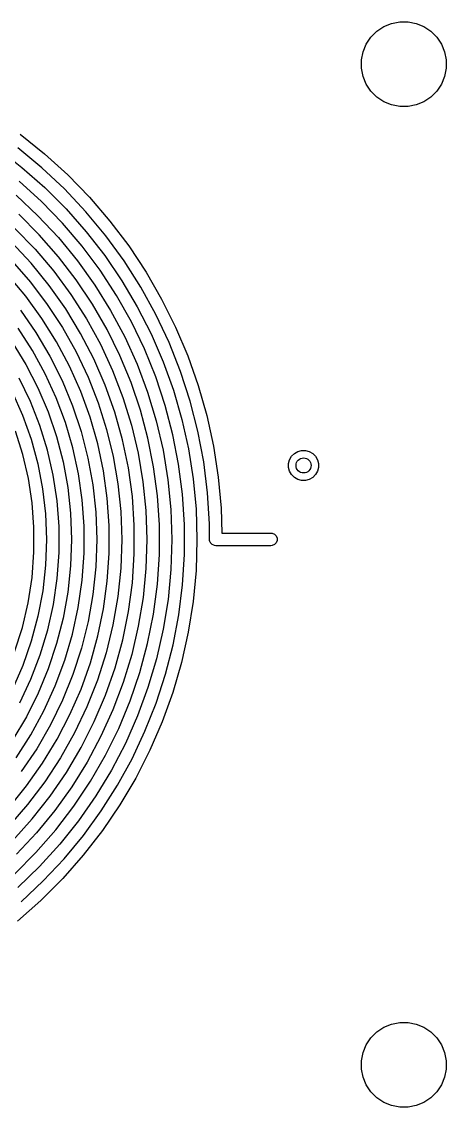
# Model space of a CAD drawing. Extents: x 25 to 275, y -107 to -24.
# Drawn here: x 116.38 to 124.85, y -76.32 to -54.68 of the extents above; entities that cross this region are included whole.
import ezdxf

# ---------------------------------------------------------------- set-up
doc = ezdxf.new("R2010")
doc.units = 0
doc.layers.add('BLACK', color=7, linetype='CONTINUOUS')

msp = doc.modelspace()

# ---------------------------------------------------------------- linework, layer by layer
at = {"layer": 'BLACK', "linetype": 'CONTINUOUS'}
for p, q in [((123.599313, -54.775367), (123.753258, -54.711601)), ((123.753258, -54.711601), (123.916685, -54.679093)), ((123.916685, -54.679093), (124.083315, -54.679093)), ((124.083315, -54.679093), (124.246742, -54.711601)), ((124.246742, -54.711601), (124.400687, -54.775367)), ((123.342941, -54.985766), (123.460766, -54.867941)), ((123.460766, -54.867941), (123.599313, -54.775367)), ((124.400687, -54.775367), (124.539234, -54.867941)), ((124.539234, -54.867941), (124.657059, -54.985766)), ((123.186601, -55.278258), (123.250367, -55.124313)), ((123.250367, -55.124313), (123.342941, -54.985766)), ((124.657059, -54.985766), (124.749633, -55.124313)), ((124.749633, -55.124313), (124.813399, -55.278258)), ((123.154093, -55.441685), (123.186601, -55.278258)), ((124.813399, -55.278258), (124.845907, -55.441685)), ((123.154093, -55.608315), (123.154093, -55.441685)), ((123.186601, -55.771742), (123.154093, -55.608315)), ((124.845907, -55.608315), (124.813399, -55.771742)), ((124.845907, -55.441685), (124.845907, -55.608315)), ((123.250367, -55.925687), (123.186601, -55.771742)), ((124.813399, -55.771742), (124.749633, -55.925687)), ((123.342941, -56.064234), (123.250367, -55.925687)), ((124.749633, -55.925687), (124.657059, -56.064234)), ((123.460766, -56.182059), (123.342941, -56.064234)), ((123.599313, -56.274633), (123.460766, -56.182059)), ((124.539234, -56.182059), (124.400687, -56.274633)), ((124.657059, -56.064234), (124.539234, -56.182059)), ((123.753258, -56.338399), (123.599313, -56.274633)), ((123.916685, -56.370907), (123.753258, -56.338399)), ((124.083315, -56.370907), (123.916685, -56.370907)), ((124.246742, -56.338399), (124.083315, -56.370907)), ((124.400687, -56.274633), (124.246742, -56.338399)), ((116.351676, -56.920076), (116.83751, -57.311025)), ((115.907433, -57.213211), (116.385206, -57.58381)), ((116.783679, -57.588996), (116.305445, -57.193367)), ((116.83751, -57.311025), (117.298356, -57.731142)), ((116.385206, -57.58381), (116.838766, -57.983677)), ((117.236127, -58.013873), (116.783679, -57.588996)), ((117.298356, -57.731142), (117.732465, -58.178832)), ((116.775376, -58.262013), (116.330265, -57.857775)), ((116.838766, -57.983677), (117.266323, -58.411234)), ((116.266531, -58.139462), (116.702349, -58.547651)), ((117.661004, -58.466321), (117.236127, -58.013873)), ((117.732465, -58.178832), (118.138191, -58.652396)), ((117.193674, -58.693939), (116.775376, -58.262013)), ((117.266323, -58.411234), (117.66619, -58.864794)), ((116.731013, -58.929869), (116.320131, -58.518987)), ((116.702349, -58.547651), (117.110538, -58.983469)), ((118.056633, -58.944555), (117.661004, -58.466321)), ((116.246035, -58.800146), (116.646749, -59.214482)), ((117.583438, -59.151779), (117.193674, -58.693939)), ((117.66619, -58.864794), (118.036789, -59.342567)), ((118.138191, -58.652396), (118.513994, -59.15004)), ((116.566028, -59.492709), (116.175474, -59.074526)), ((117.114143, -59.366744), (116.731013, -58.929869)), ((117.110538, -58.983469), (117.489349, -59.445052)), ((118.421453, -59.446686), (118.056633, -58.944555)), ((116.646749, -59.214482), (117.018895, -59.654657)), ((117.943067, -59.633649), (117.583438, -59.151779)), ((118.513994, -59.15004), (118.858448, -59.669874)), ((116.188042, -59.454256), (116.552654, -59.87241)), ((116.927135, -59.936569), (116.566028, -59.492709)), ((117.467879, -59.827741), (117.114143, -59.366744)), ((117.489349, -59.445052), (117.83716, -59.930422)), ((118.036789, -59.342567), (118.376656, -59.842667)), ((118.754024, -59.970734), (118.421453, -59.446686)), ((116.459367, -60.148711), (116.105833, -59.727385)), ((117.018895, -59.654657), (117.360808, -60.118706)), ((118.271084, -60.137572), (117.943067, -59.633649)), ((118.858448, -59.669874), (119.170248, -60.209928)), ((116.552654, -59.87241), (116.88788, -60.314472)), ((117.25711, -60.404036), (116.927135, -59.936569)), ((117.790706, -60.310887), (117.467879, -59.827741)), ((117.83716, -59.930422), (118.152482, -60.4375)), ((118.376656, -59.842667), (118.684452, -60.363121)), ((116.78265, -60.593672), (116.459367, -60.148711)), ((117.360808, -60.118706), (117.670964, -60.604556)), ((118.566141, -60.661475), (118.271084, -60.137572)), ((119.053033, -60.514631), (118.754024, -59.970734)), ((116.88788, -60.314472), (117.192158, -60.77838)), ((118.081244, -60.814113), (117.790706, -60.310887)), ((118.684452, -60.363121), (118.95896, -60.901874)), ((119.170248, -60.209928), (119.448211, -60.768152)), ((116.354127, -60.430508), (116.664558, -60.877614)), ((117.074107, -61.0601), (116.78265, -60.593672)), ((117.554414, -60.892933), (117.25711, -60.404036)), ((118.152482, -60.4375), (118.433964, -60.964116)), ((119.317301, -61.076228), (119.053033, -60.514631)), ((116.596649, -61.234359), (116.311841, -60.791189)), ((117.192158, -60.77838), (117.464067, -61.261972)), ((117.670964, -60.604556), (117.947975, -61.110038)), ((118.827025, -61.203206), (118.566141, -60.661475)), ((119.448211, -60.768152), (119.691281, -61.342428)), ((116.664558, -60.877614), (116.942302, -61.345726)), ((117.817662, -61.400978), (117.554414, -60.892933)), ((118.338247, -61.335263), (118.081244, -60.814113)), ((118.433964, -60.964116), (118.680401, -61.508014)), ((118.95896, -60.901874), (119.199099, -61.456801)), ((116.192234, -61.068655), (116.463352, -61.512898)), ((116.849116, -61.696718), (116.596649, -61.234359)), ((117.332317, -61.545723), (117.074107, -61.0601)), ((117.947975, -61.110038), (118.190605, -61.632893)), ((119.052664, -61.760538), (118.827025, -61.203206)), ((119.545784, -61.653312), (119.317301, -61.076228)), ((116.942302, -61.345726), (117.185944, -61.832461)), ((117.464067, -61.261972), (117.702342, -61.762991)), ((118.045626, -61.925804), (117.817662, -61.400978)), ((118.560614, -61.872106), (118.338247, -61.335263)), ((119.199099, -61.456801), (119.403919, -62.025711)), ((119.691281, -61.342428), (119.898538, -61.930579)), ((116.463352, -61.512898), (116.701319, -61.975746)), ((117.556023, -62.048175), (117.332317, -61.545723)), ((118.190605, -61.632893), (118.397771, -62.170786)), ((118.680401, -61.508014), (118.890737, -62.066865)), ((119.737582, -62.243603), (119.545784, -61.653312)), ((116.555775, -62.248818), (116.332547, -61.78528)), ((117.067956, -62.17591), (116.849116, -61.696718)), ((117.185944, -61.832461), (117.394242, -62.335336)), ((117.702342, -61.762991), (117.90587, -62.279103)), ((118.747395, -62.422343), (118.560614, -61.872106)), ((119.242131, -62.331183), (119.052664, -61.760538)), ((116.187097, -62.060356), (116.394704, -62.523462)), ((116.701319, -61.975746), (116.904865, -62.45473)), ((117.744135, -62.565008), (117.556023, -62.048175)), ((118.237244, -62.464963), (118.045626, -61.925804)), ((118.890737, -62.066865), (119.064073, -62.638276)), ((119.403919, -62.025711), (119.572613, -62.60636)), ((119.898538, -61.930579), (120.069194, -62.530374)), ((116.743739, -62.727742), (116.555775, -62.248818)), ((117.252053, -62.669493), (117.067956, -62.17591)), ((117.90587, -62.279103), (118.073703, -62.807901)), ((118.397771, -62.170786), (118.568547, -62.721315)), ((119.891936, -62.844772), (119.737582, -62.243603)), ((116.394704, -62.523462), (116.566251, -63.001101)), ((116.904865, -62.45473), (117.072904, -62.947294)), ((117.394242, -62.335336), (117.566134, -62.851789)), ((118.39162, -63.015941), (118.237244, -62.464963)), ((118.897788, -62.983619), (118.747395, -62.422343)), ((119.394647, -62.912794), (119.242131, -62.331183)), ((120.069194, -62.530374), (120.202603, -63.139536)), ((116.895387, -63.219374), (116.743739, -62.727742)), ((117.400469, -63.174952), (117.252053, -62.669493)), ((117.895736, -63.093704), (117.744135, -62.565008)), ((118.568547, -62.721315), (118.70217, -63.282021)), ((119.064073, -62.638276), (119.199666, -63.219801)), ((119.572613, -62.60636), (119.704515, -63.196455)), ((116.401631, -63.309502), (116.254174, -62.84356)), ((117.072904, -62.947294), (117.204541, -63.45081)), ((117.566134, -62.851789), (117.700745, -63.37919)), ((118.073703, -62.807901), (118.205058, -63.34692)), ((119.509586, -63.502982), (119.394647, -62.912794)), ((120.008237, -63.454447), (119.891936, -62.844772)), ((116.566251, -63.001101), (116.700732, -63.490471)), ((117.512447, -63.68971), (117.400469, -63.174952)), ((118.010088, -63.631687), (117.895736, -63.093704)), ((118.508037, -63.576171), (118.39162, -63.015941)), ((119.01115, -63.553528), (118.897788, -62.983619)), ((120.202603, -63.139536), (120.298258, -63.755756)), ((116.512987, -63.785365), (116.401631, -63.309502)), ((117.009872, -63.720963), (116.895387, -63.219374)), ((117.700745, -63.37919), (117.797388, -63.914849)), ((118.205058, -63.34692), (118.299323, -63.893646)), ((118.70217, -63.282021), (118.798043, -63.8504)), ((119.199666, -63.219801), (119.296934, -63.808948)), ((119.704515, -63.196455), (119.799104, -63.793668)), ((121.702567, -63.485842), (121.722836, -63.410195)), ((121.722836, -63.410195), (121.761994, -63.342372)), ((121.761994, -63.342372), (121.817372, -63.286994)), ((121.817372, -63.286994), (121.885195, -63.247836)), ((121.885195, -63.247836), (121.960842, -63.227567)), ((121.960842, -63.227567), (122.039158, -63.227567)), ((122.039158, -63.227567), (122.114805, -63.247836)), ((122.114805, -63.247836), (122.182628, -63.286994)), ((122.182628, -63.286994), (122.238006, -63.342372)), ((122.238006, -63.342372), (122.277164, -63.410195)), ((122.277164, -63.410195), (122.297433, -63.485842)), ((116.700732, -63.490471), (116.797358, -63.988698)), ((117.204541, -63.45081), (117.299071, -63.962592)), ((118.585952, -64.143038), (118.508037, -63.576171)), ((119.086996, -64.129632), (119.01115, -63.553528)), ((119.586476, -64.099321), (119.509586, -63.502982)), ((120.086028, -64.070222), (120.008237, -63.454447)), ((121.702567, -63.564158), (121.702567, -63.485842)), ((121.722836, -63.639805), (121.702567, -63.564158)), ((122.297433, -63.564158), (122.277164, -63.639805)), ((122.297433, -63.485842), (122.297433, -63.564158)), ((116.587589, -64.268356), (116.512987, -63.785365)), ((117.086552, -64.229706), (117.009872, -63.720963)), ((117.587419, -64.211146), (117.512447, -63.68971)), ((118.086634, -64.176337), (118.010088, -63.631687)), ((119.296934, -63.808948), (119.355463, -64.403196)), ((119.799104, -63.793668), (119.856007, -64.395641)), ((120.298258, -63.755756), (120.355796, -64.376696)), ((121.761994, -63.707628), (121.722836, -63.639805)), ((121.817372, -63.763006), (121.761994, -63.707628)), ((121.885195, -63.802164), (121.817372, -63.763006)), ((121.960842, -63.822433), (121.885195, -63.802164)), ((122.039158, -63.822433), (121.960842, -63.822433)), ((122.114805, -63.802164), (122.039158, -63.822433)), ((122.182628, -63.763006), (122.114805, -63.802164)), ((122.238006, -63.707628), (122.182628, -63.763006)), ((122.277164, -63.639805), (122.238006, -63.707628)), ((116.797358, -63.988698), (116.855561, -64.492861)), ((117.299071, -63.962592), (117.355993, -64.479908)), ((117.797388, -63.914849), (117.855572, -64.456039)), ((118.299323, -63.893646), (118.356059, -64.44553)), ((118.798043, -63.8504), (118.855739, -64.423914)), ((116.625, -64.755641), (116.587589, -64.268356)), ((117.125, -64.742756), (117.086552, -64.229706)), ((117.625, -64.736601), (117.587419, -64.211146)), ((118.125, -64.724999), (118.086634, -64.176337)), ((118.625, -64.713901), (118.585952, -64.143038)), ((119.125, -64.709463), (119.086996, -64.129632)), ((119.625, -64.699362), (119.586476, -64.099321)), ((120.125, -64.689666), (120.086028, -64.070222)), ((117.355993, -64.479908), (117.375, -65)), ((117.855572, -64.456039), (117.875, -65)), ((118.356059, -64.44553), (118.375, -65)), ((118.855739, -64.423914), (118.875, -65)), ((119.355463, -64.403196), (119.375, -65)), ((119.856007, -64.395641), (119.875, -65)), ((120.355796, -64.376696), (120.371149, -64.875)), ((116.855561, -64.492861), (116.875, -65)), ((119.625, -65), (119.625, -64.699362)), ((120.125, -65), (120.125, -64.689666)), ((116.625, -65), (116.625, -64.755641)), ((117.125, -65), (117.125, -64.742756)), ((117.625, -65), (117.625, -64.736601)), ((118.125, -65), (118.125, -64.724999)), ((118.625, -65), (118.625, -64.713901)), ((119.125, -65), (119.125, -64.709463)), ((120.371149, -64.875), (121.35, -64.875)), ((121.35, -64.875), (121.374386, -64.877402)), ((121.374386, -64.877402), (121.419446, -64.896066)), ((121.419446, -64.896066), (121.453934, -64.930554)), ((116.625, -65.253942), (116.625, -65)), ((116.875, -65), (116.855776, -65.513769)), ((117.125, -65.260393), (117.125, -65)), ((117.375, -65), (117.356209, -65.526126)), ((117.625, -65.272328), (117.625, -65)), ((117.875, -65), (117.855817, -65.549332)), ((118.125, -65.277558), (118.125, -65)), ((118.375, -65), (118.355476, -65.57153)), ((118.625, -65.288365), (118.625, -65)), ((118.875, -65), (118.855998, -65.580453)), ((119.125, -65.298722), (119.125, -65)), ((119.375, -65), (119.355738, -65.600658)), ((119.625, -65.302478), (119.625, -65)), ((119.875, -65), (119.855514, -65.620056)), ((120.127402, -65.010523), (120.125, -65)), ((120.127402, -65.024386), (120.127402, -65.010523)), ((120.134449, -65.041401), (120.127402, -65.024386)), ((120.137379, -65.054235), (120.134449, -65.041401)), ((120.142344, -65.060461), (120.137379, -65.054235)), ((120.146066, -65.069446), (120.142344, -65.060461)), ((120.163066, -65.086446), (120.146066, -65.069446)), ((120.172064, -65.097729), (120.163066, -65.086446)), ((120.176471, -65.099851), (120.172064, -65.097729)), ((120.180554, -65.103934), (120.176471, -65.099851)), ((120.211968, -65.116945), (120.180554, -65.103934)), ((120.222185, -65.121866), (120.211968, -65.116945)), ((120.223847, -65.121866), (120.222185, -65.121866)), ((120.225614, -65.122598), (120.223847, -65.121866)), ((120.25, -65.125), (120.225614, -65.122598)), ((121.35, -65.125), (120.25, -65.125)), ((121.374386, -65.122598), (121.35, -65.125)), ((121.419446, -65.103934), (121.374386, -65.122598)), ((121.453934, -65.069446), (121.419446, -65.103934)), ((121.453934, -64.930554), (121.472598, -64.975614)), ((121.472598, -65.024386), (121.453934, -65.069446)), ((121.472598, -64.975614), (121.472598, -65.024386)), ((116.586122, -65.760336), (116.625, -65.253942)), ((117.086985, -65.77979), (117.125, -65.260393)), ((117.586145, -65.815595), (117.625, -65.272328)), ((118.087117, -65.831381), (118.125, -65.277558)), ((118.586478, -65.863808), (118.625, -65.288365)), ((119.085925, -65.894886), (119.125, -65.298722)), ((119.587015, -65.90624), (119.625, -65.302478)), ((116.855776, -65.513769), (116.798212, -66.024666)), ((117.356209, -65.526126), (117.299933, -66.049572)), ((117.855817, -65.549332), (117.798361, -66.095988)), ((118.355476, -65.57153), (118.296995, -66.140396)), ((116.508594, -66.262267), (116.586122, -65.760336)), ((117.011158, -66.295027), (117.086985, -65.77979)), ((118.855998, -65.580453), (118.799073, -66.15842)), ((119.355738, -65.600658), (119.298031, -66.198848)), ((119.855514, -65.620056), (119.797133, -66.237666)), ((117.508633, -66.354706), (117.586145, -65.815595)), ((118.011529, -66.381327), (118.087117, -65.831381)), ((118.509608, -66.435392), (118.586478, -65.863808)), ((119.007943, -66.487217), (119.085925, -65.894886)), ((119.511194, -66.506425), (119.587015, -65.90624)), ((116.798212, -66.024666), (116.702629, -66.529831)), ((117.299933, -66.049572), (117.206458, -66.567669)), ((117.798361, -66.095988), (117.702912, -66.637305)), ((118.296995, -66.140396), (118.199829, -66.703944)), ((118.799073, -66.15842), (118.704469, -66.731427)), ((119.298031, -66.198848), (119.202117, -66.792112)), ((116.392871, -66.756792), (116.508594, -66.262267)), ((116.897924, -66.803354), (117.011158, -66.295027)), ((117.392858, -66.886914), (117.508633, -66.354706)), ((117.898587, -66.924833), (118.011529, -66.381327)), ((118.394731, -67.000566), (118.509608, -66.435392)), ((119.797133, -66.237666), (119.700087, -66.85039)), ((116.702629, -66.529831), (116.569563, -67.026442)), ((117.206458, -66.567669), (117.076261, -67.077778)), ((117.702912, -66.637305), (117.569936, -67.170644)), ((118.891388, -67.073181), (119.007943, -66.487217)), ((119.397836, -67.100665), (119.511194, -66.506425)), ((116.239631, -67.241006), (116.392871, -66.756792)), ((116.747886, -67.302059), (116.897924, -66.803354)), ((118.199829, -66.703944), (118.064432, -67.259548)), ((118.704469, -66.731427), (118.572592, -67.297019)), ((119.202117, -66.792112), (119.068389, -67.378012)), ((119.700087, -66.85039), (119.564759, -67.455813)), ((116.569563, -67.026442), (116.399757, -67.51172)), ((117.076261, -67.077778), (116.910004, -67.577298)), ((117.239411, -67.409507), (117.392858, -66.886914)), ((117.748818, -67.459364), (117.898587, -66.924833)), ((118.242362, -67.556805), (118.394731, -67.000566)), ((118.736758, -67.650267), (118.891388, -67.073181)), ((116.561845, -67.788482), (116.747886, -67.302059)), ((117.569936, -67.170644), (117.400079, -67.693409)), ((118.064432, -67.259548), (117.891435, -67.804617)), ((118.572592, -67.297019), (118.404005, -67.852775)), ((119.24739, -67.686615), (119.397836, -67.100665)), ((116.399757, -67.51172), (116.194161, -67.982951)), ((117.049073, -67.919822), (117.239411, -67.409507)), ((117.562921, -67.982429), (117.748818, -67.459364)), ((119.068389, -67.378012), (118.897398, -67.95414)), ((119.564759, -67.455813), (119.391683, -68.051543)), ((116.910004, -67.577298), (116.708536, -68.063686)), ((117.400079, -67.693409), (117.19417, -68.203051)), ((118.05318, -68.101624), (118.242362, -67.556805)), ((118.544716, -68.216003), (118.736758, -67.650267)), ((119.060448, -68.261962), (119.24739, -67.686615)), ((116.340793, -68.260027), (116.561845, -67.788482)), ((116.822815, -68.415258), (117.049073, -67.919822)), ((117.891435, -67.804617), (117.681645, -68.336609)), ((118.404005, -67.852775), (118.199431, -68.396315)), ((118.897398, -67.95414), (118.689845, -68.518128)), ((116.708536, -68.063686), (116.472883, -68.534461)), ((117.341762, -68.491588), (117.562921, -67.982429)), ((117.82803, -68.632591), (118.05318, -68.101624)), ((119.391683, -68.051543), (119.181543, -68.63523)), ((117.19417, -68.203051), (116.953212, -68.697089)), ((117.681645, -68.336609), (117.436039, -68.853045)), ((118.316085, -68.767969), (118.544716, -68.216003)), ((118.837749, -68.824436), (119.060448, -68.261962)), ((116.472883, -68.534461), (116.204245, -68.987226)), ((116.56179, -68.89329), (116.822815, -68.415258)), ((117.086372, -68.984468), (117.341762, -68.491588)), ((118.199431, -68.396315), (117.959746, -68.925312)), ((118.689845, -68.518128), (118.446583, -69.06766)), ((116.953212, -68.697089), (116.678379, -69.173114)), ((117.567919, -69.147334), (117.82803, -68.632591)), ((118.051842, -69.303799), (118.316085, -68.767969)), ((119.181543, -68.63523), (118.935167, -69.204571)), ((116.267327, -69.351483), (116.56179, -68.89329)), ((116.797942, -69.458771), (117.086372, -68.984468)), ((117.436039, -68.853045), (117.155763, -69.351516)), ((117.959746, -68.925312), (117.685975, -69.4375)), ((118.580172, -69.371816), (118.837749, -68.824436)), ((116.678379, -69.173114), (116.371009, -69.628809)), ((117.274008, -69.643553), (117.567919, -69.147334)), ((118.446583, -69.06766), (118.168613, -69.600477)), ((118.935167, -69.204571), (118.653528, -69.757318)), ((116.477818, -69.912284), (116.797942, -69.458771)), ((117.155763, -69.351516), (116.842123, -69.829698)), ((117.685975, -69.4375), (117.379293, -69.930686)), ((117.753121, -69.8212), (118.051842, -69.303799)), ((118.288732, -69.901943), (118.580172, -69.371816)), ((116.947609, -70.119034), (117.274008, -69.643553)), ((118.168613, -69.600477), (117.857076, -70.11439)), ((116.842123, -69.829698), (116.496582, -70.285362)), ((117.421199, -70.317956), (117.753121, -69.8212)), ((117.964581, -70.412724), (118.288732, -69.901943)), ((118.653528, -69.757318), (118.337738, -70.29129)), ((116.12749, -70.342894), (116.477818, -69.912284)), ((116.59018, -70.571652), (116.947609, -70.119034)), ((117.379293, -69.930686), (117.041011, -70.402758)), ((117.857076, -70.11439), (117.513253, -70.607286)), ((116.496582, -70.285362), (116.120751, -70.716383)), ((117.057499, -70.79194), (117.421199, -70.317956)), ((118.337738, -70.29129), (117.989043, -70.804379)), ((117.041011, -70.402758), (116.672578, -70.851694)), ((117.608997, -70.902143), (117.964581, -70.412724)), ((116.203318, -70.999385), (116.59018, -70.571652)), ((117.513253, -70.607286), (117.138556, -71.077141)), ((116.672578, -70.851694), (116.275573, -71.275573)), ((116.663577, -71.241121), (117.057499, -70.79194)), ((117.223384, -71.368269), (117.608997, -70.902143)), ((117.989043, -70.804379), (117.608818, -71.294562)), ((117.138556, -71.077141), (116.734525, -71.522024)), ((116.241121, -71.663577), (116.663577, -71.241121)), ((116.809263, -71.809263), (117.223384, -71.368269)), ((117.608818, -71.294562), (117.198565, -71.759903)), ((116.734525, -71.522024), (116.302821, -71.940106)), ((116.368269, -72.223384), (116.809263, -71.809263)), ((117.198565, -71.759903), (116.759903, -72.198565)), ((116.759903, -72.198565), (116.294562, -72.608818)), ((123.599313, -74.725367), (123.753258, -74.661601)), ((123.753258, -74.661601), (123.916685, -74.629093)), ((123.916685, -74.629093), (124.083315, -74.629093)), ((124.083315, -74.629093), (124.246742, -74.661601)), ((124.246742, -74.661601), (124.400687, -74.725367)), ((123.342941, -74.935766), (123.460766, -74.817941)), ((123.460766, -74.817941), (123.599313, -74.725367)), ((124.400687, -74.725367), (124.539234, -74.817941)), ((124.539234, -74.817941), (124.657059, -74.935766)), ((123.186601, -75.228258), (123.250367, -75.074313)), ((123.250367, -75.074313), (123.342941, -74.935766)), ((124.657059, -74.935766), (124.749633, -75.074313)), ((124.749633, -75.074313), (124.813399, -75.228258)), ((123.154093, -75.391685), (123.186601, -75.228258)), ((124.813399, -75.228258), (124.845907, -75.391685)), ((123.154093, -75.558315), (123.154093, -75.391685)), ((124.845907, -75.391685), (124.845907, -75.558315)), ((123.186601, -75.721742), (123.154093, -75.558315)), ((123.250367, -75.875687), (123.186601, -75.721742)), ((124.813399, -75.721742), (124.749633, -75.875687)), ((124.845907, -75.558315), (124.813399, -75.721742)), ((123.342941, -76.014234), (123.250367, -75.875687)), ((124.749633, -75.875687), (124.657059, -76.014234)), ((123.460766, -76.132059), (123.342941, -76.014234)), ((123.599313, -76.224633), (123.460766, -76.132059)), ((124.539234, -76.132059), (124.400687, -76.224633)), ((124.657059, -76.014234), (124.539234, -76.132059)), ((123.753258, -76.288399), (123.599313, -76.224633)), ((123.916685, -76.320907), (123.753258, -76.288399)), ((124.083315, -76.320907), (123.916685, -76.320907)), ((124.246742, -76.288399), (124.083315, -76.320907)), ((124.400687, -76.224633), (124.246742, -76.288399))]:
    msp.add_line(p, q, dxfattribs=at)
at = {"layer": 'BLACK'}
msp.add_circle((122, -63.525), 0.15, dxfattribs=at)

doc.saveas('drawing.dxf')
